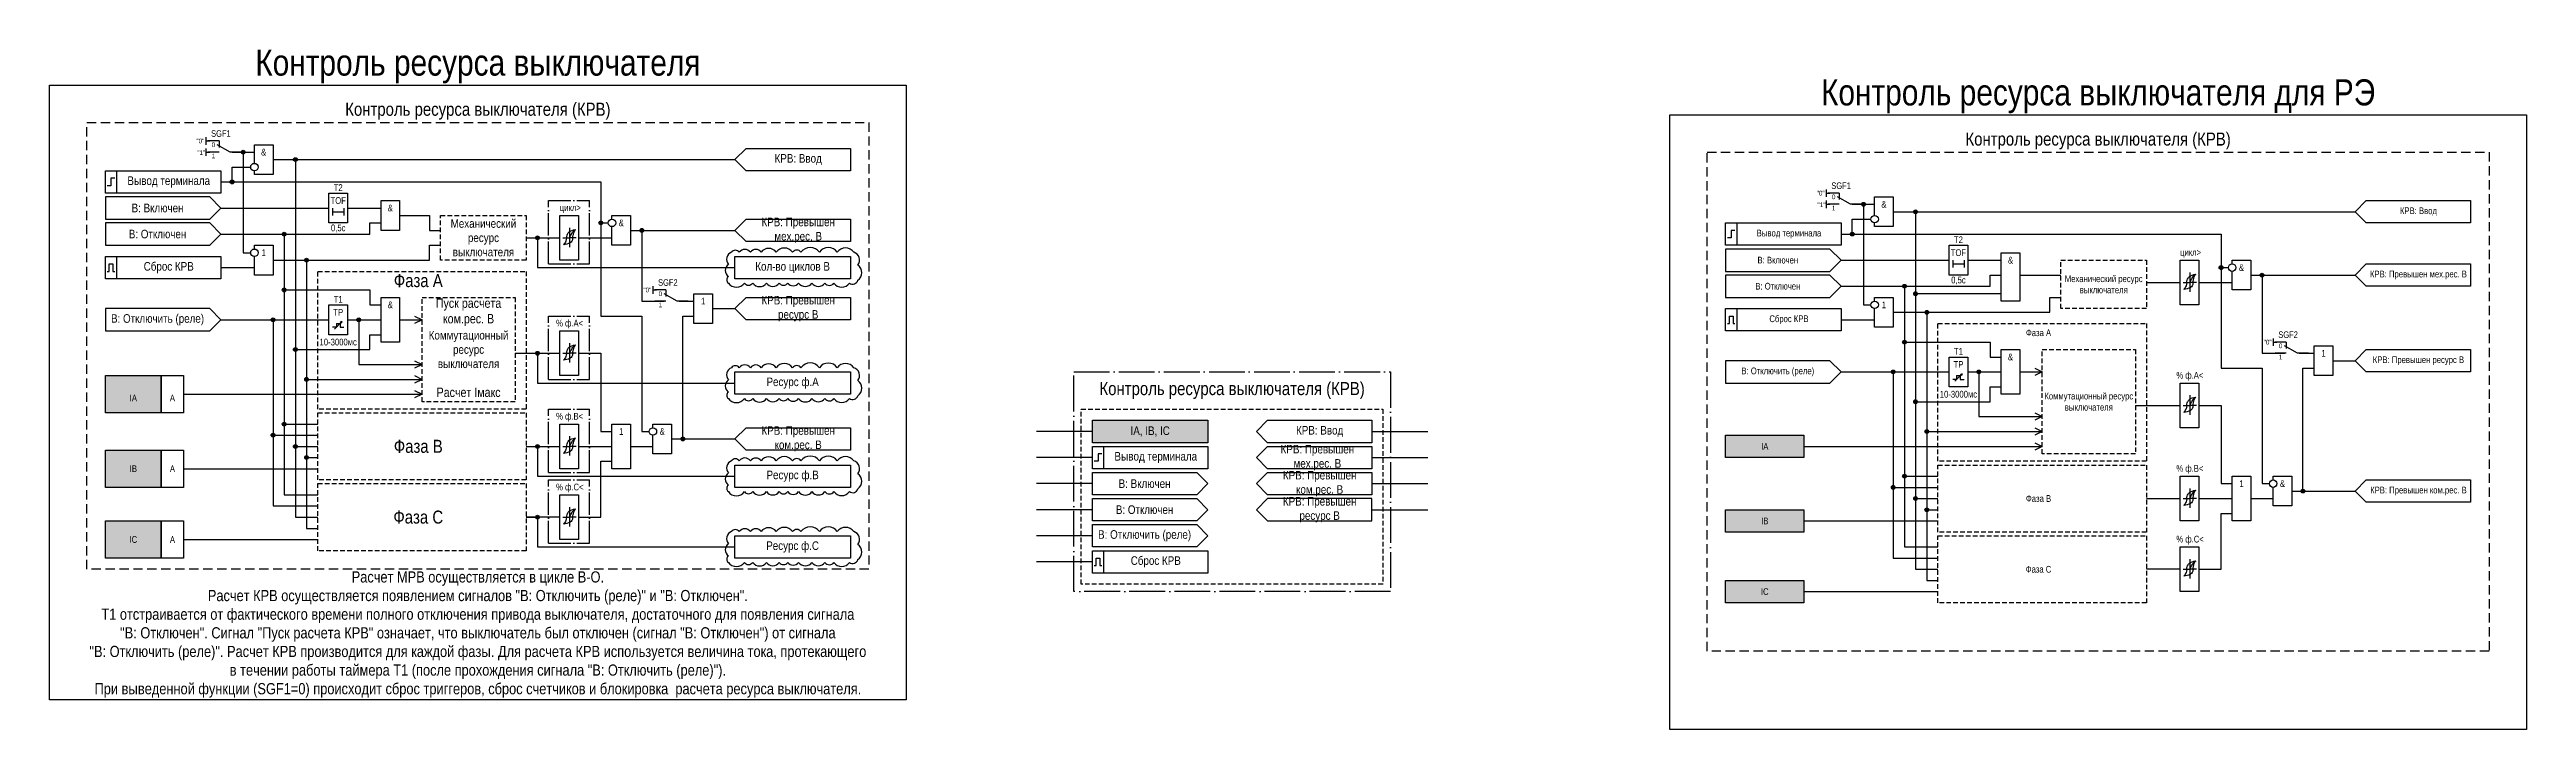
# Model space of a CAD drawing. Header units: millimetres. Extents: x 3 to 1350, y 3 to 186.
# Drawn here: x 3 to 668, y 3 to 186 of the extents above; entities that cross this region are included whole.
import ezdxf
from ezdxf.enums import TextEntityAlignment as Align

# ---------------------------------------------------------------- set-up
doc = ezdxf.new("R2010")
doc.units = ezdxf.units.MM
doc.linetypes.add('ACAD_ISO04W100', pattern=[30, 24, -3, 0, -3])
doc.linetypes.add('штриховая2', pattern=[0.375, 0.25, -0.125])
doc.layers.add('TEXT', color=7, linetype='Continuous', lineweight=25)
doc.layers.add('Основная', color=7, linetype='Continuous')
doc.styles.add('1.8_Gost_RD', font='ARIALN.TTF', dxfattribs={"height": 1.8})
doc.styles.add('2.5_Gost_RD', font='ARIALN.TTF', dxfattribs={"height": 2.5})
doc.styles.add('3.5_Gost_RD', font='ARIALN.TTF', dxfattribs={"height": 3.5})
doc.styles.add('Вывод', font='ARIALN.TTF', dxfattribs={"height": 2.5})
doc.styles.add('Компонент', font='ARIALN.TTF', dxfattribs={"height": 3.5})

# ---------------------------------------------------------------- blocks, each defined once
blk = doc.blocks.new('*U1034')
at = {"layer": 'Основная', "linetype": 'ACAD_ISO04W100', "ltscale": 0.25}
for p, q in [((0, 0), (11, 0)), ((0, -17), (0, 0)), ((11, -17), (11, 0)), ((0, -17), (11, -17))]:
    blk.add_line(p, q, dxfattribs=at)
at = {"layer": 'Основная', "style": 'Компонент'}
blk.add_attdef('ОУ', text='', height=3.5, dxfattribs=at).set_placement((11, 0), align=Align.MIDDLE_CENTER)
blk = doc.blocks.new('Точка')
at = {"ltscale": 100}
h = blk.add_hatch(color=256, dxfattribs=at)
h.dxf.hatch_style = 1
edge = h.paths.add_edge_path()
edge.add_arc((0, 0), 0.5, 0, 360)
blk.add_circle((0, 0), 0.5, dxfattribs=at)
blk = doc.blocks.new('*U958')
at = {"layer": 'Основная', "color": 0}
blk.add_line((0, 0), (7, 4), dxfattribs=at)
at = {"layer": 'Основная', "ltscale": 0.35}
blk.add_line((6, 6), (6, 2.5), dxfattribs=at)
blk = doc.blocks.new('*U1035')
at = {"layer": 'Основная', "color": 0}
for p, q in [((-3, 6), (-9, 6)), ((-3, 0), (-9, 0)), ((9, 0), (3, 0))]:
    blk.add_line(p, q, dxfattribs=at)
at = {"layer": 'Основная', "ltscale": 0.25, "xscale": -1}
blk.add_blockref('*U958', (3, 0), dxfattribs=at)
at = {"layer": 'Основная'}
for tag, height, style, p in [('В1', 2.5, 'Вывод', (-13, 6)), ('В2', 2.5, 'Вывод', (-6, 4)), ('ОУ', 3.5, 'Компонент', (-2, 10)), ('В3', 2.5, 'Вывод', (-6, -2))]:
    blk.add_attdef(tag, text='', height=height, dxfattribs=dict(at, style=style)).set_placement(p, align=Align.MIDDLE_CENTER)

msp = doc.modelspace()

# ---------------------------------------------------------------- hatches: boundary and pattern name
at = {"ltscale": 100, "true_color": 0xf7941d}
h = msp.add_hatch(color=30, dxfattribs=at)
h.dxf.hatch_style = 1
h.paths.add_polyline_path([(18, 98), (33, 98), (33, 88), (18, 88)])
at = {"ltscale": 100, "true_color": 0xef8637}
h = msp.add_hatch(color=30, dxfattribs=at)
h.dxf.hatch_style = 1
h.paths.add_polyline_path([(283, 86), (314, 86), (314, 80), (283, 80)])
at = {"ltscale": 100, "true_color": 0x6bffb3}
h = msp.add_hatch(color=111, dxfattribs=at)
h.dxf.hatch_style = 1
h.paths.add_polyline_path([(453, 82), (474, 82), (474, 76), (453, 76)])
at = {"ltscale": 100, "true_color": 0xf7941d}
h = msp.add_hatch(color=30, dxfattribs=at)
h.dxf.hatch_style = 1
h.paths.add_polyline_path([(18, 78), (33, 78), (33, 68), (18, 68)])
at = {"ltscale": 100, "true_color": 0x6bffb3}
h = msp.add_hatch(color=111, dxfattribs=at)
h.dxf.hatch_style = 1
h.paths.add_polyline_path([(453, 62), (474, 62), (474, 56), (453, 56)])
at = {"ltscale": 100, "true_color": 0xf7941d}
h = msp.add_hatch(color=30, dxfattribs=at)
h.dxf.hatch_style = 1
h.paths.add_polyline_path([(18, 59), (33, 59), (33, 49), (18, 49)])
at = {"ltscale": 100, "true_color": 0x6bffb3}
h = msp.add_hatch(color=111, dxfattribs=at)
h.dxf.hatch_style = 1
h.paths.add_polyline_path([(453, 43), (474, 43), (474, 37), (453, 37)])

# ---------------------------------------------------------------- linework, layer by layer
at = {"ltscale": 100}
for p, q in [((45, 162), (45, 160)), ((45, 161), (46, 161)), ((45, 159), (45, 157)), ((45, 158), (46, 158)), ((480, 148), (480, 146)), ((480, 147), (481, 147)), ((480, 145), (480, 143)), ((480, 144), (481, 144)), ((140.79, 135), (142.6, 135)), ((144.42, 135), (142.6, 135)), ((165, 122), (165, 120)), ((165, 121), (166, 121)), ((575.79, 123), (577.6, 123)), ((579.42, 123), (577.6, 123)), ((80, 111), (79, 111)), ((79.5, 110.5), (81.5, 112.5)), ((81.5, 112.5), (80.99, 112.25)), ((81, 111), (82, 111)), ((81.5, 112.5), (81.26, 112.02)), ((97, 113), (103, 113)), ((600, 108), (600, 106)), ((600, 107), (601, 107)), ((140.79, 104), (142.6, 104)), ((144.42, 104), (142.6, 104)), ((515, 97), (514, 97)), ((514.5, 96.5), (516.5, 98.5)), ((516.5, 98.5), (515.99, 98.25)), ((516, 97), (517, 97)), ((516.5, 98.5), (516.26, 98.02)), ((532, 99), (538, 99)), ((575.79, 90), (577.6, 90)), ((579.42, 90), (577.6, 90)), ((283, 83), (268, 83)), ((358, 83), (373, 83)), ((140.79, 79), (142.6, 79)), ((144.42, 79), (142.6, 79)), ((283, 76), (268, 76)), ((358, 76), (373, 76)), ((283, 69), (268, 69)), ((358, 69), (373, 69)), ((140, 60), (131, 60)), ((140.79, 60), (142.6, 60)), ((144.42, 60), (142.6, 60)), ((283, 62), (268, 62)), ((358, 62), (373, 62)), ((575.79, 65), (577.6, 65)), ((579.42, 65), (577.6, 65)), ((283, 55), (268, 55)), ((283, 48), (268, 48)), ((575, 46), (566, 46)), ((575.79, 46), (577.6, 46)), ((579.42, 46), (577.6, 46))]:
    msp.add_line(p, q, dxfattribs=at)
for p, q in [((142.6, 137.72), (142.6, 132.52)), ((577.6, 125.72), (577.6, 120.52)), ((142.6, 106.72), (142.6, 101.52)), ((577.6, 92.72), (577.6, 87.52)), ((142.6, 81.72), (142.6, 76.52)), ((577.6, 67.72), (577.6, 62.52)), ((142.6, 62.72), (142.6, 57.52)), ((577.6, 48.72), (577.6, 43.52))]:
    msp.add_line(p, q)
at = {"color": 3, "ltscale": 100}
for points in [[(3, 176), (233, 176), (233, 11), (3, 11)], [(438, 168), (668, 168), (668, 3), (438, 3)], [(78, 147), (83, 147), (83, 139), (78, 139)], [(92, 145), (97, 145), (97, 137), (92, 137)]]:
    msp.add_lwpolyline(points, close=True, dxfattribs=at)
at = {"linetype": 'штриховая2', "ltscale": 10}
for points in [[(223, 46), (13, 46), (13, 166), (223, 166)], [(658, 24), (448, 24), (448, 158), (658, 158)]]:
    msp.add_lwpolyline(points, close=True, dxfattribs=at)
at = {"ltscale": 100}
for points in [[(58, 155), (58, 160), (63, 160), (63, 152), (58, 152), (58, 153)], [(49, 150), (52, 150), (52, 154), (57, 154)], [(52, 158), (58, 158)], [(52, 158), (55, 158), (55, 131), (57, 131)], [(63, 156), (187, 156)], [(63, 156), (69, 156), (69, 105), (89, 105), (89, 109), (92, 109)], [(63, 156), (69, 156), (69, 79), (75, 79)], [(63, 156), (69, 156), (69, 60), (75, 60)], [(49, 150), (151, 150), (151, 139), (153, 139)], [(49, 150), (151, 150), (151, 114), (162, 114), (162, 83), (164, 83)], [(154, 140), (154, 141), (159, 141), (159, 133), (154, 133), (154, 138)], [(484, 136), (487, 136), (487, 140), (492, 140)], [(487, 144), (493, 144)], [(487, 144), (490, 144), (490, 117), (492, 117)], [(493, 141), (493, 146), (498, 146), (498, 138), (493, 138), (493, 139)], [(498, 142), (622, 142)], [(498, 142), (504, 142), (504, 91), (524, 91), (524, 95), (527, 95)], [(498, 142), (504, 142), (504, 65), (510, 65)], [(498, 142), (504, 142), (504, 46), (510, 46)], [(49, 136), (66, 136), (66, 121), (89, 121), (89, 117), (92, 117)], [(49, 136), (66, 136), (66, 85), (75, 85)], [(49, 136), (66, 136), (66, 66), (75, 66)], [(58, 132), (58, 133), (63, 133), (63, 125), (58, 125), (58, 130)], [(63, 129), (105, 129), (105, 133), (108, 133)], [(131, 135), (140, 135)], [(145, 135), (154, 135)], [(159, 137), (162, 137), (162, 118), (168, 118)], [(159, 137), (187, 137)], [(159, 137), (163, 137)], [(484, 136), (586, 136), (586, 127), (588, 127)], [(484, 136), (586, 136), (586, 100), (597, 100), (597, 69), (599, 69)], [(49, 127), (58, 127)], [(63, 129), (72, 129), (72, 57), (75, 57)], [(63, 129), (72, 129), (72, 76), (75, 76)], [(63, 129), (72, 129), (72, 97), (103, 97)], [(484, 129), (513, 129)], [(514, 129), (514, 127)], [(514, 128), (517, 128)], [(517, 129), (517, 127)], [(518, 129), (527, 129)], [(589, 128), (589, 129), (594, 129), (594, 121), (589, 121), (589, 126)], [(484, 122), (524, 122), (524, 125), (527, 125)], [(484, 122), (501, 122), (501, 107), (524, 107), (524, 103), (527, 103)], [(484, 122), (501, 122), (501, 71), (510, 71)], [(484, 122), (501, 122), (501, 52), (510, 52)], [(527, 120), (504, 120)], [(532, 125), (540, 125), (540, 125), (543, 125)], [(566, 123), (575, 123)], [(580, 123), (589, 123)], [(594, 125), (597, 125), (597, 104), (603, 104)], [(594, 125), (622, 125)], [(594, 125), (598, 125)], [(101, 114), (103, 113), (101, 112)], [(170, 81), (173, 81), (173, 114), (176, 114)], [(172, 118), (176, 118)], [(181, 116), (187, 116)], [(493, 118), (493, 119), (498, 119), (498, 111), (493, 111), (493, 116)], [(498, 115), (540, 115), (540, 119), (543, 119)], [(498, 115), (507, 115), (507, 43), (510, 43)], [(498, 115), (507, 115), (507, 62), (510, 62)], [(498, 115), (507, 115), (507, 83), (538, 83)], [(49, 113), (78, 113)], [(49, 113), (63, 113), (63, 63), (75, 63)], [(49, 113), (63, 113), (63, 82), (75, 82)], [(80, 112), (80, 111)], [(80, 112), (81, 112)], [(81, 112), (81, 111)], [(83, 113), (92, 113)], [(83, 113), (86, 113), (86, 101), (103, 101)], [(484, 113), (493, 113)], [(101, 102), (103, 101), (101, 100)], [(128, 104), (140, 104)], [(145, 104), (151, 104), (151, 83), (154, 83)], [(536, 100), (538, 99), (536, 98)], [(605, 67), (608, 67), (608, 100), (611, 100)], [(607, 104), (611, 104)], [(616, 102), (622, 102)], [(101, 98), (103, 97), (101, 96)], [(101, 94), (103, 93), (101, 92)], [(484, 99), (513, 99)], [(484, 99), (498, 99), (498, 49), (510, 49)], [(484, 99), (498, 99), (498, 68), (510, 68)], [(515, 98), (515, 97)], [(515, 98), (516, 98)], [(516, 98), (516, 97)], [(518, 99), (527, 99)], [(518, 99), (521, 99), (521, 87), (538, 87)], [(39, 93), (103, 93)], [(536, 88), (538, 87), (536, 86)], [(563, 90), (575, 90)], [(580, 90), (586, 90), (586, 69), (589, 69)], [(165, 84), (165, 85), (170, 85), (170, 77), (165, 77), (165, 82)], [(170, 81), (187, 81)], [(536, 84), (538, 83), (536, 82)], [(536, 80), (538, 79), (536, 78)], [(131, 79), (140, 79)], [(145, 79), (154, 79)], [(145, 60), (151, 60), (151, 75), (154, 75)], [(159, 79), (165, 79)], [(474, 79), (538, 79)], [(39, 73), (75, 73)], [(600, 70), (600, 71), (605, 71), (605, 63), (600, 63), (600, 68)], [(605, 67), (622, 67)], [(566, 65), (575, 65)], [(580, 65), (589, 65)], [(580, 46), (586, 46), (586, 61), (589, 61)], [(594, 65), (600, 65)], [(39, 54), (75, 54)], [(474, 59), (510, 59)], [(474, 40), (510, 40)]]:
    msp.add_lwpolyline(points, dxfattribs=at)
for points in [[(18, 153), (21, 153), (21, 147), (18, 147)], [(18, 153), (49, 153), (49, 147), (18, 147)], [(218, 159), (218, 153), (190, 153), (187, 156), (190, 159)], [(18, 146), (18, 140), (46, 140), (49, 143), (46, 146)], [(140, 141), (145, 141), (145, 129), (140, 129)], [(218, 140), (218, 134), (190, 134), (187, 137), (190, 140)], [(18, 139), (18, 133), (46, 133), (49, 136), (46, 139)], [(453, 139), (456, 139), (456, 133), (453, 133)], [(453, 139), (484, 139), (484, 133), (453, 133)], [(513, 133), (518, 133), (518, 125), (513, 125)], [(18, 130), (21, 130), (21, 124), (18, 124)], [(18, 130), (49, 130), (49, 124), (18, 124)], [(527, 131), (532, 131), (532, 118), (527, 118)], [(575, 129), (580, 129), (580, 117), (575, 117)], [(176, 120), (181, 120), (181, 112), (176, 112)], [(18, 116), (18, 110), (46, 110), (49, 113), (46, 116)], [(78, 117), (83, 117), (83, 109), (78, 109)], [(92, 119), (97, 119), (97, 107), (92, 107)], [(218, 119), (218, 113), (190, 113), (187, 116), (190, 119)], [(453, 116), (456, 116), (456, 110), (453, 110)], [(140, 110), (145, 110), (145, 98), (140, 98)], [(513, 103), (518, 103), (518, 95), (513, 95)], [(527, 105), (532, 105), (532, 93), (527, 93)], [(611, 106), (616, 106), (616, 98), (611, 98)], [(18, 98), (33, 98), (33, 88), (18, 88)], [(33, 98), (39, 98), (39, 88), (33, 88)], [(575, 96), (580, 96), (580, 84), (575, 84)], [(140, 85), (145, 85), (145, 73), (140, 73)], [(154, 85), (159, 85), (159, 73), (154, 73)], [(218, 84), (218, 78), (190, 78), (187, 81), (190, 84)], [(283, 86), (314, 86), (314, 80), (283, 80)], [(327, 83), (330, 86), (358, 86), (358, 80), (330, 80)], [(453, 82), (474, 82), (474, 76), (453, 76)], [(18, 78), (33, 78), (33, 68), (18, 68)], [(33, 78), (39, 78), (39, 68), (33, 68)], [(283, 79), (286, 79), (286, 73), (283, 73)], [(283, 79), (314, 79), (314, 73), (283, 73)], [(330, 73), (327, 76), (330, 79), (358, 79), (358, 73)], [(311, 66), (283, 66), (283, 72), (311, 72), (314, 69)], [(327, 69), (330, 72), (358, 72), (358, 66), (330, 66)], [(575, 71), (580, 71), (580, 59), (575, 59)], [(589, 71), (594, 71), (594, 59), (589, 59)], [(140, 66), (145, 66), (145, 54), (140, 54)], [(311, 59), (283, 59), (283, 65), (311, 65), (314, 62)], [(330, 59), (358, 59), (358, 65), (330, 65), (327, 62)], [(453, 62), (474, 62), (474, 56), (453, 56)], [(18, 59), (33, 59), (33, 49), (18, 49)], [(33, 59), (39, 59), (39, 49), (33, 49)], [(311, 52), (283, 52), (283, 58), (311, 58), (314, 55)], [(283, 51), (286, 51), (286, 45), (283, 45)], [(283, 51), (314, 51), (314, 45), (283, 45)], [(575, 52), (580, 52), (580, 40), (575, 40)], [(453, 43), (474, 43), (474, 37), (453, 37)]]:
    msp.add_lwpolyline(points, close=True, dxfattribs=at)
at = {"lineweight": 30, "ltscale": 100}
for points in [[(20.5, 151), (19.5, 151), (19.5, 149), (18.5, 149)], [(455.5, 137), (454.5, 137), (454.5, 135), (453.5, 135)], [(18.5, 126), (19, 126), (19, 128), (20, 128), (20, 126), (20.5, 126)], [(453.5, 112), (454, 112), (454, 114), (455, 114), (455, 112), (455.5, 112)], [(285.5, 77), (284.5, 77), (284.5, 75), (283.5, 75)], [(283.5, 47), (284, 47), (284, 49), (285, 49), (285, 47), (285.5, 47)]]:
    msp.add_lwpolyline(points, dxfattribs=at)
at = {"color": 3, "ltscale": 100}
for points in [[(49, 143), (78, 143)], [(79, 143), (79, 141)], [(79, 142), (82, 142)], [(82, 143), (82, 141)], [(83, 143), (92, 143)], [(97, 141), (105, 141), (105, 137), (108, 137)], [(49, 136), (89, 136), (89, 139), (92, 139)]]:
    msp.add_lwpolyline(points, dxfattribs=at)
at = {"color": 251, "linetype": 'штриховая2', "ltscale": 5, "true_color": 0x58595b}
for points in [[(108, 141), (131, 141), (131, 129), (108, 129)], [(543, 129), (566, 129), (566, 116), (543, 116)], [(75, 126), (131, 126), (131, 89), (75, 89)], [(510, 112), (566, 112), (566, 75), (510, 75)], [(75, 88), (131, 88), (131, 70), (75, 70)], [(510, 74), (566, 74), (566, 56), (510, 56)], [(75, 69), (131, 69), (131, 51), (75, 51)], [(510, 55), (566, 55), (566, 37), (510, 37)]]:
    msp.add_lwpolyline(points, close=True, dxfattribs=at)
at = {"color": 6, "ltscale": 100}
for points in [[(131, 135), (134, 135), (134, 127), (187, 127)], [(134, 104), (134, 96), (187, 96)], [(131, 79), (134, 79), (134, 71), (187, 71)], [(131, 60), (134, 60), (134, 52), (187, 52)]]:
    msp.add_lwpolyline(points, dxfattribs=at)
at = {"color": 3}
for points in [[(185.25, 122.86, 0.520567), (189.54, 122.86, 0.520567), (191.78, 122.86, 0.520567), (195.49, 122.86, 0.520567), (198.89, 122.86, 0.520567), (201.22, 122.86, 0.520567), (204.11, 122.86, 0.520567), (207.7, 122.86, 0.520567), (211.14, 122.86, 0.520567), (213.59, 122.86, 0.520567), (217.75, 122.86, 0.520567), (220.03, 123.62, 0.520567), (220.03, 127.66, 0.520567), (218.91, 131.12, 0.520567), (214.49, 131.12, 0.520567), (209.7, 131.12, 0.520567), (204.75, 131.12, 0.520567), (202.48, 131.12, 0.520567), (198.09, 131.12, 0.520567), (194.06, 131.12, 0.520567), (191.16, 131.12, 0.520567), (188.19, 131.12, 0.520567), (186.1, 131.12, 0.520567), (185.25, 127.86, 0.520567), (185.25, 124.59, 0.520567)], [(185.25, 91.86, 0.520567), (189.54, 91.86, 0.520567), (191.78, 91.86, 0.520567), (195.49, 91.86, 0.520567), (198.89, 91.86, 0.520567), (201.22, 91.86, 0.520567), (204.11, 91.86, 0.520567), (207.7, 91.86, 0.520567), (211.14, 91.86, 0.520567), (213.59, 91.86, 0.520567), (217.75, 91.86, 0.520567), (220.03, 92.62, 0.520567), (220.03, 96.66, 0.520567), (218.91, 100.12, 0.520567), (214.49, 100.12, 0.520567), (209.7, 100.12, 0.520567), (204.75, 100.12, 0.520567), (202.48, 100.12, 0.520567), (198.09, 100.12, 0.520567), (194.06, 100.12, 0.520567), (191.16, 100.12, 0.520567), (188.19, 100.12, 0.520567), (186.1, 100.12, 0.520567), (185.25, 96.86, 0.520567), (185.25, 93.59, 0.520567)], [(185.25, 66.86, 0.520567), (189.54, 66.86, 0.520567), (191.78, 66.86, 0.520567), (195.49, 66.86, 0.520567), (198.89, 66.86, 0.520567), (201.22, 66.86, 0.520567), (204.11, 66.86, 0.520567), (207.7, 66.86, 0.520567), (211.14, 66.86, 0.520567), (213.59, 66.86, 0.520567), (217.75, 66.86, 0.520567), (220.03, 67.62, 0.520567), (220.03, 71.66, 0.520567), (218.91, 75.12, 0.520567), (214.49, 75.12, 0.520567), (209.7, 75.12, 0.520567), (204.75, 75.12, 0.520567), (202.48, 75.12, 0.520567), (198.09, 75.12, 0.520567), (194.06, 75.12, 0.520567), (191.16, 75.12, 0.520567), (188.19, 75.12, 0.520567), (186.1, 75.12, 0.520567), (185.25, 71.86, 0.520567), (185.25, 68.59, 0.520567)], [(185.25, 47.86, 0.520567), (189.54, 47.86, 0.520567), (191.78, 47.86, 0.520567), (195.49, 47.86, 0.520567), (198.89, 47.86, 0.520567), (201.22, 47.86, 0.520567), (204.11, 47.86, 0.520567), (207.7, 47.86, 0.520567), (211.14, 47.86, 0.520567), (213.59, 47.86, 0.520567), (217.75, 47.86, 0.520567), (220.03, 48.62, 0.520567), (220.03, 52.66, 0.520567), (218.91, 56.12, 0.520567), (214.49, 56.12, 0.520567), (209.7, 56.12, 0.520567), (204.75, 56.12, 0.520567), (202.48, 56.12, 0.520567), (198.09, 56.12, 0.520567), (194.06, 56.12, 0.520567), (191.16, 56.12, 0.520567), (188.19, 56.12, 0.520567), (186.1, 56.12, 0.520567), (185.25, 52.86, 0.520567), (185.25, 49.59, 0.520567)]]:
    msp.add_lwpolyline(points, format="xyb", close=True, dxfattribs=at)
at = {"color": 6, "ltscale": 100}
for points in [[(187, 130), (218, 130), (218, 124), (187, 124)], [(187, 99), (218, 99), (218, 93), (187, 93)], [(187, 74), (218, 74), (218, 68), (187, 68)], [(187, 55), (218, 55), (218, 49), (187, 49)]]:
    msp.add_lwpolyline(points, close=True, dxfattribs=at)
at = {"linetype": 'штриховая2', "ltscale": 5}
for points in [[(103, 119), (128, 119), (128, 91), (103, 91)], [(538, 105), (563, 105), (563, 77), (538, 77)], [(280, 89), (361, 89), (361, 42), (280, 42)]]:
    msp.add_lwpolyline(points, close=True, dxfattribs=at)
at = {"color": 251, "linetype": 'ACAD_ISO04W100', "lineweight": 30, "ltscale": 0.4, "true_color": 0x58595b}
msp.add_lwpolyline([(278, 99), (363, 99), (363, 40), (278, 40)], close=True, dxfattribs=at)
at = {"ltscale": 100}
for centre in [(58, 154), (154, 139), (493, 140), (589, 127), (165, 83), (600, 69)]:
    msp.add_circle(centre, 1, dxfattribs=at)
for centre in [(58, 131), (493, 117)]:
    msp.add_circle(centre, 1)
for points in [[(141.8, 134.92), (141.6, 134.13), (141, 133.12)], [(143.48, 134.92), (143.25, 134.13), (142.76, 133.67), (141, 133.12)], [(141.8, 134.92), (141.95, 135.71), (142.44, 136.54), (144.2, 137.26)], [(142.6, 135), (143, 135.72), (143.47, 136.6), (144.2, 137.26)], [(143.48, 134.92), (143.6, 135.71), (143.81, 136.54), (144.2, 137.26)], [(576.8, 122.92), (576.6, 122.13), (576, 121.12)], [(578.48, 122.92), (578.25, 122.13), (577.76, 121.67), (576, 121.12)], [(576.8, 122.92), (576.95, 123.71), (577.44, 124.54), (579.2, 125.26)], [(577.6, 123), (578, 123.72), (578.47, 124.6), (579.2, 125.26)], [(578.48, 122.92), (578.6, 123.71), (578.81, 124.54), (579.2, 125.26)], [(141.8, 103.92), (141.6, 103.13), (141, 102.12)], [(143.48, 103.92), (143.25, 103.13), (142.76, 102.67), (141, 102.12)], [(141.8, 103.92), (141.95, 104.71), (142.44, 105.54), (144.2, 106.26)], [(142.6, 104), (143, 104.72), (143.47, 105.6), (144.2, 106.26)], [(143.48, 103.92), (143.6, 104.71), (143.81, 105.54), (144.2, 106.26)], [(576.8, 89.92), (576.6, 89.13), (576, 88.12)], [(578.48, 89.92), (578.25, 89.13), (577.76, 88.67), (576, 88.12)], [(576.8, 89.92), (576.95, 90.71), (577.44, 91.54), (579.2, 92.26)], [(577.6, 90), (578, 90.72), (578.47, 91.6), (579.2, 92.26)], [(578.48, 89.92), (578.6, 90.71), (578.81, 91.54), (579.2, 92.26)], [(141.8, 78.92), (141.95, 79.71), (142.44, 80.54), (144.2, 81.26)], [(142.6, 79), (143, 79.72), (143.47, 80.6), (144.2, 81.26)], [(143.48, 78.92), (143.6, 79.71), (143.81, 80.54), (144.2, 81.26)], [(141.8, 78.92), (141.6, 78.13), (141, 77.12)], [(143.48, 78.92), (143.25, 78.13), (142.76, 77.67), (141, 77.12)], [(576.8, 64.92), (576.95, 65.71), (577.44, 66.54), (579.2, 67.26)], [(577.6, 65), (578, 65.72), (578.47, 66.6), (579.2, 67.26)], [(578.48, 64.92), (578.6, 65.71), (578.81, 66.54), (579.2, 67.26)], [(141.8, 59.92), (141.6, 59.13), (141, 58.12)], [(143.48, 59.92), (143.25, 59.13), (142.76, 58.67), (141, 58.12)], [(141.8, 59.92), (141.95, 60.71), (142.44, 61.54), (144.2, 62.26)], [(142.6, 60), (143, 60.72), (143.47, 61.6), (144.2, 62.26)], [(143.48, 59.92), (143.6, 60.71), (143.81, 61.54), (144.2, 62.26)], [(576.8, 64.92), (576.6, 64.13), (576, 63.12)], [(578.48, 64.92), (578.25, 64.13), (577.76, 63.67), (576, 63.12)], [(576.8, 45.92), (576.95, 46.71), (577.44, 47.54), (579.2, 48.26)], [(577.6, 46), (578, 46.72), (578.47, 47.6), (579.2, 48.26)], [(578.48, 45.92), (578.6, 46.71), (578.81, 47.54), (579.2, 48.26)], [(576.8, 45.92), (576.6, 45.13), (576, 44.12)], [(578.48, 45.92), (578.25, 45.13), (577.76, 44.67), (576, 44.12)]]:
    msp.add_spline(points, degree=3)
at = {"layer": 'TEXT', "ltscale": 100}
for points in [[(653, 145), (653, 139), (625, 139), (622, 142), (625, 145)], [(453, 132), (453, 126), (481, 126), (484, 129), (481, 132)], [(653, 128), (653, 122), (625, 122), (622, 125), (625, 128)], [(453, 125), (453, 119), (481, 119), (484, 122), (481, 125)], [(453, 116), (484, 116), (484, 110), (453, 110)], [(453, 102), (453, 96), (481, 96), (484, 99), (481, 102)], [(653, 105), (653, 99), (625, 99), (622, 102), (625, 105)], [(653, 70), (653, 64), (625, 64), (622, 67), (625, 70)]]:
    msp.add_lwpolyline(points, close=True, dxfattribs=at)

# ---------------------------------------------------------------- block references
at = {"color": 2, "ltscale": 100}
for p in [(55, 158), (69, 156), (490, 144), (504, 142), (66, 136), (72, 129), (66, 121), (501, 122), (504, 120), (63, 113), (86, 113), (507, 115), (501, 107), (69, 105), (72, 97), (498, 99), (521, 99), (504, 91), (63, 82), (66, 85), (507, 83), (69, 79), (72, 76), (498, 68), (501, 71), (504, 65), (507, 62)]:
    msp.add_blockref('Точка', p, dxfattribs=at)
at = {"ltscale": 100}
for p in [(52, 150), (134, 135), (151, 139), (162, 137), (487, 136), (586, 127), (597, 125), (134, 104), (173, 81), (134, 79), (608, 67), (134, 60)]:
    msp.add_blockref('Точка', p, dxfattribs=at)
at = {"ltscale": 100, "xscale": 0.5, "yscale": 0.5, "zscale": 0.5}
for p in [(170, 118), (605, 104)]:
    msp.add_blockref('*U1035', p, dxfattribs=at).add_auto_attribs({'ОУ': 'SGF2', 'В1': '"0"', 'В2': '0', 'В3': '1'})
at = {"layer": 'Основная', "ltscale": 0.25, "xscale": 0.5, "yscale": 0.5, "zscale": 0.5}
for p in [(50, 158), (485, 144)]:
    msp.add_blockref('*U1035', p, dxfattribs=at).add_auto_attribs({'ОУ': 'SGF1', 'В1': '"0"', 'В2': '0', 'В3': '1'})
at = {"layer": 'Основная', "ltscale": 0.25}
for p in [(137, 145), (137, 114), (137, 89), (137, 70)]:
    msp.add_blockref('*U1034', p, dxfattribs=at)

# ---------------------------------------------------------------- texts
at = {"color": 30, "ltscale": 100, "attachment_point": 5, "style": '3.5_Gost_RD'}
for s, insert, char_height, width in [('{\\C3;Контроль ресурса выключателя}', (118, 181), 7, 210), ('{\\C3;Контроль ресурса выключателя для РЭ}', (553, 173), 7, 210), ('\\pt38.5;Контроль ресурса выключателя (КРВ)', (118, 169), 3.5, 210), ('\\pt38.5;Контроль ресурса выключателя (КРВ)', (553, 161), 3.5, 210), ('\\pt108.5;Контроль ресурса выключателя (КРВ)', (320.5, 94), 3.5, 85), ('Расчет МРВ осуществляется в цикле В-О.\\PРасчет КРВ осуществляется появлением сигналов "В: Отключить (реле)" и "В: Отключен".\\PТ1 отстраивается от фактического времени полного отключения привода выключателя, достаточного для появления сигнала ^J"В: Отключен". Сигнал "Пуск расчета КРВ" означает, что выключатель был отключен (сигнал "В: Отключен") от сигнала ^J"В: Отключить (реле)". Расчет КРВ производится для каждой фазы. Для расчета КРВ используется величина тока, протекающего в течении работы таймера Т1 (после прохождения сигнала "В: Отключить (реле)").\\PПри выведенной функции (SGF1=0) происходит сброс триггеров, сброс счетчиков и блокировка  расчета ресурса выключателя.', (118, 28.5), 3, 210)]:
    msp.add_mtext(s, dxfattribs=dict(at, insert=insert, char_height=char_height, width=width))
at = {"ltscale": 100, "attachment_point": 1}
for s, width, insert, char_height, style in [('"1"', 2, (42.65, 158.5), 1.25, '3.5_Gost_RD'), ('цикл>', 6, (140, 144), 1.8, '1.8_Gost_RD'), ('"1"', 2, (477.65, 144.5), 1.25, '3.5_Gost_RD'), ('цикл>', 6, (575, 132), 1.8, '1.8_Gost_RD'), ('% ф.А<', 8.4285, (139, 113), 1.8, '1.8_Gost_RD'), ('% ф.А<', 8.4285, (574, 99), 1.8, '1.8_Gost_RD'), ('% ф.B<', 8.4285, (139, 88), 1.8, '1.8_Gost_RD'), ('% ф.B<', 8.4285, (574, 74), 1.8, '1.8_Gost_RD'), ('% ф.C<', 8.4285, (139, 69), 1.8, '1.8_Gost_RD'), ('% ф.C<', 8.4285, (574, 55), 1.8, '1.8_Gost_RD')]:
    msp.add_mtext_dynamic_manual_height_columns(s, width=width, gutter_width=17.5, heights=[0], dxfattribs=dict(at, insert=insert, char_height=char_height, style=style))
at = {"ltscale": 100, "attachment_point": 5}
for s, insert, char_height, width, style in [('&', (60.5, 158), 1.8, 5, '2.5_Gost_RD'), ('КРВ: Ввод', (204, 156), 2.3, 28, '2.5_Gost_RD'), ('В: Включен', (32, 143), 2.3, 28, '2.5_Gost_RD'), ('&', (156.5, 139), 1.8, 5, '2.5_Gost_RD'), ('&', (495.5, 144), 1.8, 5, '2.5_Gost_RD'), ('В: Отключен', (32, 136), 2.3, 28, '2.5_Gost_RD'), ('T2', (515.5, 134.5), 1.8, 5, '2.5_Gost_RD'), ('Сброс КРВ', (35, 127), 2.3, 28, '2.5_Gost_RD'), ('1', (60.5, 131), 1.8, 5, '2.5_Gost_RD'), ('TOF', (515.5, 131), 1.8, 5, '2.5_Gost_RD'), ('&', (529.5, 129), 1.8, 5, '2.5_Gost_RD'), ('&', (591.5, 127), 1.8, 5, '2.5_Gost_RD'), ('0,5с', (515.5, 123.5), 1.8, 5, '2.5_Gost_RD'), ('В: Отключить (реле)', (32, 113), 2.3, 28, '2.5_Gost_RD'), ('TP', (80.5, 115), 1.8, 5, '2.5_Gost_RD'), ('T1', (80.5, 118.5), 1.8, 5, '2.5_Gost_RD'), ('&', (94.5, 117), 1.8, 5, '2.5_Gost_RD'), ('1', (178.5, 118), 1.8, 5, '2.5_Gost_RD'), ('КРВ: Превышен ресурс В', (204, 116), 2.3, 28, '2.5_Gost_RD'), ('1', (495.5, 117), 1.8, 5, '2.5_Gost_RD'), ('{\\C3;10}-3000мс', (80.5, 107), 1.8, 5, '2.5_Gost_RD'), ('TP', (515.5, 101), 1.8, 5, '2.5_Gost_RD'), ('T1', (515.5, 104.5), 1.8, 5, '2.5_Gost_RD'), ('&', (529.5, 103), 1.8, 5, '2.5_Gost_RD'), ('1', (613.5, 104), 1.8, 5, '2.5_Gost_RD'), ('10-3000мс', (515.5, 93), 1.8, 5, '2.5_Gost_RD'), ('IA', (25.5, 92), 1.8, 15, '1.8_Gost_RD'), ('А', (36, 92), 1.8, 6, '1.8_Gost_RD'), ('1', (156.5, 83), 1.8, 5, '2.5_Gost_RD'), ('&', (167.5, 83), 1.8, 5, '2.5_Gost_RD'), ('КРВ: Ввод', (344, 83), 2.3, 28, '2.5_Gost_RD'), ('{\\C0;IA}', (463.5, 79), 1.8, 21, '1.8_Gost_RD'), ('IВ', (25.5, 73), 1.8, 15, '1.8_Gost_RD'), ('А', (36, 73), 1.8, 6, '1.8_Gost_RD'), ('КРВ: Превышен мех.рес. В', (343.39, 76), 2.3, 29.22, '2.5_Gost_RD'), ('В: Включен', (297, 69), 2.3, 28, '2.5_Gost_RD'), ('КРВ: Превышен ком.рес. В', (344, 69), 2.3, 28, '2.5_Gost_RD'), ('1', (591.5, 69), 1.8, 5, '2.5_Gost_RD'), ('&', (602.5, 69), 1.8, 5, '2.5_Gost_RD'), ('В: Отключен', (297, 62), 2.3, 28, '2.5_Gost_RD'), ('КРВ: Превышен ресурс В', (344, 62), 2.3, 28, '2.5_Gost_RD'), ('{\\C0;IB}', (463.5, 59), 1.8, 21, '1.8_Gost_RD'), ('IC', (25.5, 54), 1.8, 15, '1.8_Gost_RD'), ('А', (36, 54), 1.8, 6, '1.8_Gost_RD'), ('В: Отключить (реле)', (297, 55), 2.3, 28, '2.5_Gost_RD'), ('Сброс КРВ', (300, 48), 2.3, 28, '2.5_Gost_RD'), ('{\\C0;IC}', (463.5, 40), 1.8, 21, '1.8_Gost_RD')]:
    msp.add_mtext(s, dxfattribs=dict(at, insert=insert, char_height=char_height, width=width, style=style))
at = {"color": 3, "ltscale": 100, "attachment_point": 5, "style": '2.5_Gost_RD'}
for s, insert, char_height, width in [('T2', (80.5, 148.5), 1.8, 5), ('TOF', (80.5, 145), 1.8, 5), ('&', (94.5, 143), 1.8, 5), ('КРВ: Превышен мех.рес. В', (204, 137), 2.3, 28), ('0,5с', (80.5, 137.5), 1.8, 5), ('КРВ: Превышен ком.рес. В', (204, 81), 2.3, 28)]:
    msp.add_mtext(s, dxfattribs=dict(at, insert=insert, char_height=char_height, width=width))
at = {"color": 251, "ltscale": 100, "true_color": 0x58595b, "attachment_point": 5, "style": '3.5_Gost_RD'}
for s, insert, char_height, width in [('Механический ресурс выключателя', (119.5, 135), 2.3, 23), ('Фаза А', (102, 123.5), 3.5, 58), ('Коммутационный ресурс выключателя', (115.5, 105), 2.3, 25), ('Фаза В', (102, 79), 3.5, 58), ('Фаза С', (102, 60), 3.5, 58)]:
    msp.add_mtext(s, dxfattribs=dict(at, insert=insert, char_height=char_height, width=width))
at = {"color": 6, "ltscale": 100, "attachment_point": 5, "style": '2.5_Gost_RD'}
for s, insert, char_height, width in [('Кол-во циклов В', (202.5, 127), 2.3, 31), ('Пуск расчета ком.рес. В', (115.5, 115), 2.5, 25), ('Расчет Iмакс', (115.5, 93.5), 2.5, 25), ('Ресурс ф.А', (202.5, 96), 2.3, 31), ('Ресурс ф.В', (202.5, 71), 2.3, 31), ('Ресурс ф.С', (202.5, 52), 2.3, 31)]:
    msp.add_mtext(s, dxfattribs=dict(at, insert=insert, char_height=char_height, width=width))
at = {"layer": 'TEXT', "ltscale": 100, "width": 28, "attachment_point": 5, "style": '2.5_Gost_RD'}
for s, insert, char_height in [('Вывод терминала', (35, 150), 2.3), ('КРВ: Ввод', (639, 142), 1.8), ('Вывод терминала', (470, 136), 1.8), ('В: Включен', (467, 129), 1.8), ('В: Отключен', (467, 122), 1.8), ('Механический ресурс выключателя', (554.5, 122.5), 1.8), ('КРВ: Превышен мех.рес. В', (639, 125), 1.8), ('Сброс КРВ', (470, 113), 1.8), ('Фаза А', (537, 109.5), 1.8), ('В: Отключить (реле)', (467, 99), 1.8), ('КРВ: Превышен ресурс В', (639, 102), 1.8), ('Коммутационный ресурс выключателя', (550.5, 91), 1.8), ('Вывод терминала', (300, 76), 2.3), ('КРВ: Превышен ком.рес. В', (639, 67), 1.8), ('Фаза В', (537, 65), 1.8), ('Фаза С', (537, 46), 1.8)]:
    msp.add_mtext(s, dxfattribs=dict(at, insert=insert, char_height=char_height))
at = {"layer": 'TEXT', "color": 0, "ltscale": 100, "insert": (298.5, 83), "char_height": 2.3, "width": 31, "attachment_point": 5, "style": '2.5_Gost_RD'}
msp.add_mtext('{\\C256;IA, IB, IC}', dxfattribs=at)

doc.saveas('drawing.dxf')
